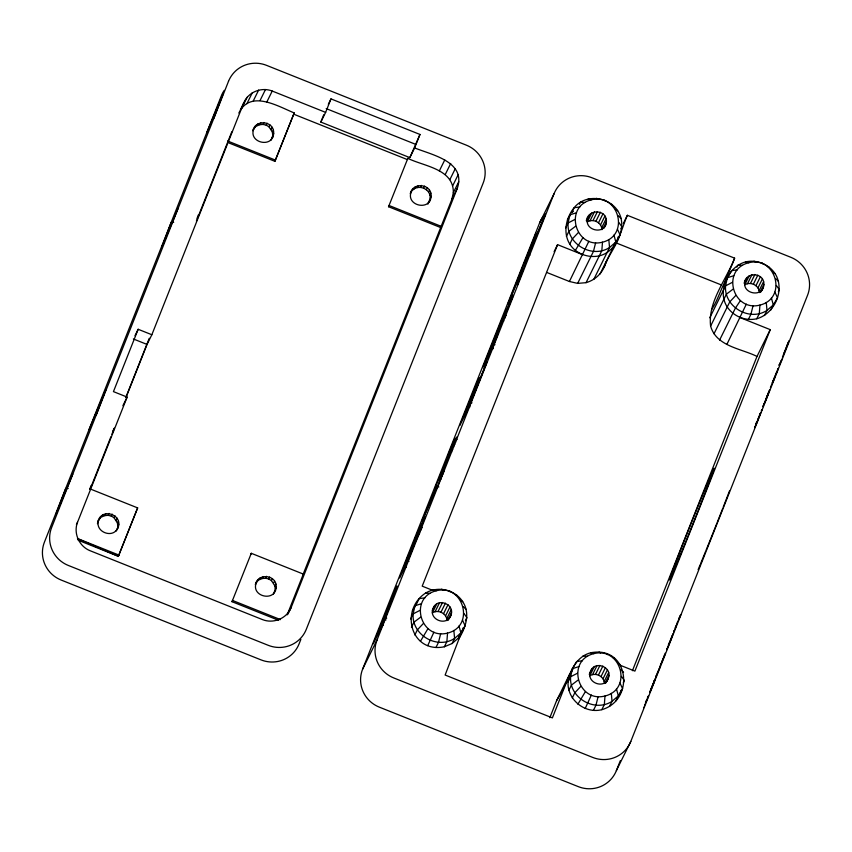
<?xml version="1.0" encoding="UTF-8"?>
<svg xmlns="http://www.w3.org/2000/svg" width="852" height="852" viewBox="0 0 852 852"><rect width="100%" height="100%" fill="white"/><g stroke="black" fill="none" stroke-linecap="round" stroke-linejoin="round"><path stroke-width="1.28" d="M447.534 633.1C420.249 640.161 408.47 597.603 436.362 590.745C463.648 583.684 475.437 626.252 447.534 633.1L446.874 641.663L444.35 646.785C410.76 653.601 399.599 610.011 425.499 593.141C437.8 585.59 454.893 589.605 462.721 601.682C470.592 613.61 465.586 628.084 458.589 639.085M602.481 242.192C575.196 249.253 563.417 206.685 591.309 199.826C618.595 192.776 630.384 235.333 602.481 242.192L601.821 250.754L586.048 282.672L577.656 283.386L569.424 281.501L546.707 272.427M604.995 696.009C577.709 703.06 565.92 660.502 593.812 653.644C621.108 646.593 632.887 689.151 604.995 696.009L604.334 704.572L601.8 709.684C584.834 714.051 566.899 699.46 568.071 681.898C570.425 669.534 577.507 656.136 590.67 652.792C629.064 645.209 635.475 700.003 601.8 709.684M759.941 305.091C732.656 312.151 720.867 269.594 748.759 262.736C776.055 255.675 787.834 298.232 759.941 305.091L759.281 313.653L756.746 318.776C745.575 321.289 733.615 316.497 727.235 306.986C716.926 291.022 729.269 273.364 734.616 258.145L627.36 215.3L623.334 223.458M414.626 147.928L419.972 134.456L330.981 98.896L325.634 112.379L272.235 91.047C261.362 86.712 248.07 92.123 243.683 103.06L151.848 334.74L138.162 329.277L113.444 391.622L127.14 397.085L77.521 522.287C73.229 533.267 79.161 546.345 90.035 550.701L262.554 619.628C273.428 623.962 286.719 618.552 291.107 607.614L457.268 188.388C466.545 161.635 431.868 154.926 414.626 147.928L409.833 157.631L320.842 122.07L323.76 114.722M97.458 523.724C99.918 504.799 127.768 515.865 116 531.137M98.864 519.731C93.731 531.712 113.529 539.646 118.034 527.388M117.075 529.316L118.716 524.289M253.811 128.822C248.049 142.838 272.885 148.61 273.662 133.37C274.578 120.963 255.408 118.747 252.863 130.75L255.44 126.096M270.947 140.229L273.662 133.37M256.314 582.64C250.563 596.656 275.388 602.417 276.176 587.188C277.092 574.77 257.911 572.555 255.366 584.568L257.943 579.903M276.176 587.188L273.449 594.036M428.812 202.105L427.853 204.033L431.123 196.28C432.07 183.968 412.815 181.487 410.313 193.649L411.26 191.721C405.509 205.747 430.335 211.509 431.123 196.28M250.701 554.503L251.287 553.299L303.323 574.088L302.726 575.292L451.858 199.347L453.328 192.701L458.749 181.742M450.846 615.474C455.618 604.356 437.236 596.986 433.05 608.371C428.29 619.489 446.672 626.859 450.846 615.474L449.739 617.721M569.871 673.772L552.384 717.885L445.127 675.04L463.392 627.445M627.36 215.3C620.82 230.019 617.743 251.361 599.297 255.877C590.894 257.623 582.193 255.611 575.388 250.392C561.958 239.625 564.035 219.933 574.152 207.696C587.326 191.274 616.209 198.09 621.055 218.453C625.251 236.441 609.808 250.957 604.324 266.814C600.916 274.589 594.206 280.361 586.048 282.672M587.997 217.452C582.651 230.477 605.708 235.823 606.432 221.69C606.997 208.996 587.923 208.761 586.336 220.817M617.562 240.008L618.339 236.526M608.307 678.384C613.067 667.265 594.685 659.885 590.511 671.269C585.739 682.388 604.121 689.769 608.307 678.384L606.645 681.749M620.075 693.826L620.842 690.344M740.122 317.604L770.24 329.639L757.002 356.434C740.952 348.383 716.34 346.466 710.611 326.103C707.682 301.725 726.255 279.839 734.616 258.145M745.457 280.361C740.1 293.376 763.158 298.732 763.893 284.589C764.67 272.725 746.469 271.17 744.339 282.598M659.523 667.904L659.118 669.044M440.676 633.686L438.492 642.376L435.958 647.499M595.623 242.777L593.439 251.468L577.656 283.386M598.125 696.595L595.942 705.286L593.407 710.398M753.072 305.676L750.889 314.367L748.354 319.489M775.458 375.53L772.434 382.686L772.87 381.462M788.047 342.728L785.906 348.809M788.931 340.747L782.424 357.212M778.206 368.447L777.525 370.375M527.612 254.503L507.952 304.089L522.521 269.637L517.345 285.058L528.506 255.43L545.472 214.097L530.839 248.656L536.078 233.129L527.75 254.13L529.667 255.323M666.658 649.671L668.213 646.05M654.645 680.301L653.793 682.569M762.955 406.553L763.328 405.488M761.358 411.122L761.794 409.812L761.411 410.579M650.044 691.473L649.703 692.516L654.57 680.354M755.085 426.32L754.659 427.608L755.82 425.031M768.142 393.922L768.451 392.996L762.945 406.649M674.038 630.661L673.549 632.035L674.134 630.768M96.169 415.137L105.808 389.62L89.109 429.408M651.141 688.746L650.853 689.662M655.305 678.788L653.399 683.602M672.175 636.252L673.069 633.75L672.718 634.431M772.349 382.708L772.807 381.504M650.364 690.621L650.779 689.556M671.589 637.626L670.907 639.383M763.69 404.551L764.223 403.486M764.542 402.463L764.819 401.75M767.865 394.657L767.056 396.744M768.206 393.922L769.633 390.014L768.919 391.537M760.793 412.602L758.887 417.384M668.437 645.06L668.831 644.069M675.295 627.519L675.679 626.539M759.398 416.085L760.485 413.007M773.201 380.588L773.637 379.481M775.927 374.347L777.035 371.387L775.863 373.943M777.067 371.568L775.81 374.742M651.269 688.288L651.865 686.797M668.415 645.028L669.065 643.356M652.92 684.816L653.846 682.558M670.449 640.555L671.493 638.01M766.523 398.097L767.556 395.594M125.798 397.469L149.26 338.276M89.662 489.25L91.121 485.565M126.224 397L147.055 344.442L151.848 334.74M197.057 218.314L198.505 214.64M90.951 487.131L110.92 436.757M111.889 434.296L114.328 428.151L112.624 431.591M196.407 221.073L231.808 131.772M229.039 143.008L274.908 161.326L294.206 112.943C277.901 106.234 250.137 89.396 238.848 113.05M78.171 540.232L118.353 556.292L137.651 507.898L89.726 488.76M274.908 161.326L294.206 112.943M278.679 620.331L232 601.682L251.287 553.299M440.569 227.516L388.544 206.727L407.842 158.344C423.795 166.332 453.85 168.813 453.328 192.701M409.833 157.631L419.972 134.456M287.156 614.867L303.323 574.088M300.873 639.373L299.095 643.867A29.49 29 26.3 0 1 261.031 659.885L61.131 580.031A29.49 29 26.3 0 1 44.432 542.128L221.286 95.956A29.49 29 26.3 0 1 224.257 90.365M362.59 669.235L539.572 223.011L554.013 193.809A29.49 28.989 26.3 0 1 592.087 177.802L790.858 257.304A29.532 29.032 26.3 0 1 807.568 295.218L630.81 741.41L616.369 770.623A29.49 28.989 26.3 0 1 578.306 786.641L379.278 707.128A29.49 28.989 26.3 0 1 362.59 669.235L377.031 640.022L554.013 193.809M436.799 486.119L421.889 521.254L438.152 484.852L444.243 469.473L442.539 471.252L457.226 436.757L454.308 439.792L447.843 455.767L449.76 453.413L434.85 488.537L436.799 486.119L438.855 486.939M408.768 554.279L399.716 577.986L408.406 559.508L425.35 516.291L417.725 532.255L401.761 572.661L418.407 533.65L409.226 553.8M582.672 254.695L557.57 244.673L422.209 586.155L432.965 590.457M604.324 266.814L606.773 260.637M549.828 717.725L556.622 700.568L572.395 668.65L576.655 661.503L582.353 660.779M632.429 670.705L757.002 356.434M770.24 329.639L634.889 671.12L620.426 665.348M616.369 770.623L620.288 760.729M656.732 674.507L655.678 677.17L658.553 670.545M659.863 666.605L660.971 663.825M664.113 655.891L665.178 653.196M676.722 623.888L677.5 621.928M780.326 362.505L779.197 365.359L781.998 359.129L780.879 361.376M677.851 621.566L680.737 614.675L678.735 618.722M648.574 695.85L647.094 699.194M659.033 669.448L660.247 666.392M664.837 654.794L660.715 664.603M765.575 399.833L766.012 398.736M774.17 378.139L774.649 376.935M669.289 642.887L669.768 641.694M758.344 418.854L759.121 416.884M766.779 397.543L764.244 403.891M644.602 705.222L645.007 704.21M652.068 686.382L652.824 684.486M652.185 686.659L653.154 684.316M670.662 640.108L668.713 644.975M490.933 347.946L485.906 360.439L500.199 325.507L490.933 347.946L492.988 348.766M381.366 624.367L377.67 633.537L390.717 601.746L381.366 624.367L383.421 625.187M779.133 365.199L779.655 363.91M758.131 418.641L759.047 416.362M774.383 378.32L775.064 376.627M758.355 418.715L756.15 424.019M676.062 625.943L676.552 624.74M669.97 641.758L668.469 645.433M675.615 627.157L676.275 625.506M651.961 687.298L650.875 690.024M467.929 406.063L463.637 416.671L479.112 377.617L459.846 425.521L469.047 406.958L487.024 361.61L473.946 393.88L471.444 398.938L479.239 378.959L467.929 406.063L469.984 406.883M766.417 397.724L766.789 396.798M757.62 420.654L756.352 423.763M670.204 640.608L670.599 639.639M645.39 703.241L646.743 699.971M775.086 375.838L775.501 374.837M206.589 133.018L223.288 93.241L213.799 118.449M178.249 208.048L161.582 247.772L171.199 222.319L173.67 222.415M72.793 474.106L56.126 513.831L65.742 488.377L68.213 488.473M759.505 415.105L760.112 413.635M675.338 627.743L675.657 626.934M653.164 683.645L653.473 682.878M773.765 379.843L770.41 387.404M674.528 629.82L675.029 628.606M645.56 702.74L646.572 700.152M501.743 320.107L482.764 367.606L492.041 348.841L498.335 332.983L494.927 339.831L499.038 329.468L513.255 295.346L501.743 320.107L503.798 320.927M667.691 647.445L668.17 646.306M776.587 372.026L777.077 370.876M767.141 395.946L767.716 394.561M767.971 393.784L768.493 392.538M654.219 680.94L655.071 678.916M759.43 415.414L760.303 413.401M670.95 638.787L671.514 637.456M672.026 636.05L672.42 635.134M784.053 353.122L785.448 349.884M661.493 662.611L663.974 656.658M657.212 673.41L658.639 670.141M667.308 648.361L666.658 649.756M653.995 681.632L654.368 680.791M588.881 241.233L569.424 281.501M433.934 632.141L427.725 645.614M746.341 304.132L726.873 344.4M591.394 695.051L585.175 708.513M777.482 369.928L778.196 368.405M643.537 707.82L643.888 707.043M240.434 109.642L243.683 103.06M241.744 108.172L247.165 97.213M246.899 103.71L252.32 92.74M134.967 335.741L138.162 329.277M253.214 101.047L258.635 90.088M260.084 100.461L265.494 89.503M266.814 102.006L272.235 91.047M254.482 128.024L257.837 124.009M256.889 125.936L259.839 124.69L260.787 122.763M122.88 405.712L127.14 397.085M259.839 124.69L263.034 124.424L263.992 122.496M263.034 124.424L266.186 125.137L267.134 123.21M272.715 135.298L272.395 132.124L268.966 126.788L269.914 124.861M271.106 129.195L272.054 127.267M76.435 524.47L77.521 522.287M272.395 132.124L273.343 130.196M272.022 138.407L272.981 136.48M97.916 521.658L100.493 517.004M99.535 518.932L102.89 514.917M101.942 516.845L104.892 515.609L105.84 513.681M104.892 515.609L108.087 515.332L109.045 513.405M108.087 515.332L111.239 516.056L112.187 514.129M117.768 526.216L117.448 523.043L114.019 517.697L114.967 515.769M116.16 520.103L117.107 518.176M117.448 523.043L118.396 521.115M328.318 104.285L330.981 98.896M320.842 122.07L325.634 112.379M137.651 507.898L118.353 556.292L77.479 538.698M407.842 158.344L407.245 159.548L293.61 114.147M388.544 206.727L389.14 205.524L441.166 226.312M412.89 188.995L411.942 190.923C417.81 183.468 431.016 188.771 430.164 198.207M414.338 188.835L415.297 186.907M417.288 187.6L418.236 185.672M420.494 187.323L421.442 185.395M423.636 188.047L424.594 186.119M426.415 189.687L427.363 187.76M428.556 192.094L429.504 190.166M439.334 170.922L444.755 159.963M429.845 195.033L430.803 193.106M429.483 201.306L430.43 199.379M232 601.682L232.596 600.479L280.5 619.617M445.287 174.447L450.708 163.488M449.877 179.612L455.287 168.653M452.646 185.896L458.057 174.937M256.995 581.831L260.35 577.816M259.391 579.743L262.341 578.508L263.289 576.58M451.858 199.347L457.268 188.388M262.341 578.508L265.547 578.231L266.495 576.303M265.547 578.231L268.689 578.955L269.637 577.028M275.217 589.115L274.898 585.942L271.469 580.595L272.416 578.678M273.609 583.013L274.557 581.085M274.898 585.942L275.856 584.014M287.859 614.186L291.107 607.614M565.568 228.08L568.092 222.968L569.892 214.842L576.357 212.808M554.109 251.66L557.57 244.673M579.435 204.278L580.446 202.222L584.994 202.488M566.399 236.398L568.934 231.275L575.569 226.259M569.786 244.087L572.31 238.965L578.338 232.543M586.74 220.53L589.509 214.928M591.735 212.989L587.305 221.957C593.13 218.144 601.938 222.638 601.906 229.678M575.388 250.392L582.928 237.708M590.042 220.806L594.472 211.828M593.013 220.551L597.454 211.584M595.931 221.222L600.372 212.255M598.519 222.755L602.95 213.777M600.5 224.981L604.941 216.014M601.704 227.708L606.145 218.74M416.671 603.727L419.205 598.605L424.892 597.87M603.109 228.411L606.432 221.69M410.621 618.999L413.145 613.877L414.945 605.751L421.41 603.717M604.132 227.931L605.793 224.566M411.452 627.306L413.987 622.194L420.622 617.168M414.839 634.996L417.363 629.873L423.391 623.462M593.769 279.424L609.542 247.506L615.836 242.043L620.096 234.896L617.434 229.22M432.347 610.32L434.563 605.836M620.884 228.815L621.896 226.77L618.903 222.564M436.788 603.898L432.358 612.876C438.184 609.063 446.991 613.557 446.959 620.586M600.064 273.961L615.836 242.043L613.951 235.067M420.441 641.3L427.981 628.616M435.095 611.715L439.525 602.747M438.066 611.47L442.507 602.492M440.985 612.141L445.426 603.163M443.572 613.664L448.003 604.686M445.553 615.9L449.994 606.922M446.757 618.627L451.187 609.649M448.163 619.329L451.485 612.599M448.237 620.256L449.345 618.009M444.35 646.785L452.071 643.537L454.595 638.414L460.889 632.951L465.149 625.805L462.487 620.128M465.426 620.746L466.949 617.679L463.957 613.483M452.071 643.537L458.365 638.073L460.889 632.951L459.004 625.975M711.569 309.659C722.198 293.908 724.583 267.911 745.617 261.883C756.789 259.37 768.749 264.163 775.128 273.673C785.288 289.872 774.681 313.728 756.746 318.776M709.769 317.785L725.553 285.867L727.342 277.741L733.817 275.707M736.884 267.177L737.896 265.132L742.443 265.387M710.611 326.103L726.383 294.185L733.029 289.158M713.997 333.782L729.77 301.864L735.798 295.452M744.19 283.428L746.959 277.827M749.196 275.888L744.754 284.866C750.58 281.053 759.388 285.548 759.356 292.577M719.599 340.086L735.372 308.168L740.388 300.607M747.492 283.705L751.933 274.738M750.474 283.46L754.904 274.482M753.392 284.121L757.822 275.153M755.969 285.654L760.41 276.676M757.961 287.891L762.391 278.913M759.153 290.617L763.594 281.639M561.457 692.261L573.545 667.787M760.005 292.438L763.893 284.589M568.071 681.898L570.595 676.776L572.395 668.65L578.87 666.626M760.634 292.247L761.741 290M761.592 290.83L763.254 287.465M568.902 690.216L571.436 685.093L578.082 680.077M572.288 697.894L574.823 692.782L580.851 686.361M764.468 315.528L766.992 310.405L773.297 304.941L777.546 297.795L774.894 292.119M778.334 291.714L779.346 289.669L776.364 285.473M589.243 674.347L592.012 668.735M594.249 666.797L589.808 675.774C595.633 671.962 604.441 676.456 604.409 683.496M770.762 310.064L773.297 304.941L771.411 297.966M577.901 704.199L585.441 691.526M592.545 674.624L596.986 665.646M595.527 674.369L599.957 665.391M598.445 675.04L602.875 666.062M601.022 676.563L605.463 667.595M603.014 678.799L607.444 669.832M604.206 681.525L608.647 672.558M605.058 683.357L608.946 675.498M605.687 683.155L606.794 680.918M609.521 706.436L612.045 701.324L618.35 695.85L622.599 688.704L619.947 683.027M623.387 682.633L624.399 680.578L621.417 676.381M615.815 700.972L618.35 695.85L616.465 688.874M647.413 698.033L648.415 696.009M567.357 219.954L570.403 214.853M412.411 610.873L416.064 604.739M458.365 638.073L462.615 630.927M724.818 282.864L731.602 270.595L737.299 269.86M556.622 700.568L560.882 693.422M573.417 211.253L571.617 212.808L574.152 207.696L579.839 206.961M574.887 219.454L568.092 222.968C566.42 243.906 591.98 258.976 609.542 247.506L608.807 239.529M732.347 282.363L725.553 285.867C723.88 306.816 749.441 321.875 766.992 310.405L766.257 302.439M419.94 610.373L413.145 613.877C411.473 634.825 437.033 649.884 454.595 638.414L453.86 630.448M577.4 673.272L570.595 676.776C568.934 697.724 594.494 712.783 612.045 701.324L611.31 693.347M425.499 593.141L430.047 593.397M582.949 656.04L587.497 656.306M610.863 204.32L612.066 204.459M768.323 267.219L769.516 267.368M455.916 595.228L457.119 595.378M613.376 658.127L614.569 658.276M588.168 198.974L591.309 199.826M745.617 261.883L748.759 262.736M433.221 589.893L436.362 590.745M590.67 652.792L593.812 653.644M326.188 108.598L415.18 144.148M615.346 242.596L721.367 284.951M527.75 254.13L529.806 254.95M227.58 140.985L275.505 160.123M504.043 314.739L506.099 315.56M503.575 315.815L505.619 316.635M503.031 317.061L505.087 317.881M492.925 343.888L494.98 344.719M491.146 347.51L493.191 348.33M491.008 347.776L493.063 348.596M469.931 402.016L471.987 402.836M454.83 438.737L456.885 439.568M454.702 438.918L456.757 439.738M454.308 439.792L456.363 440.612M453.647 441.347L455.703 442.167M452.774 443.445L454.83 444.265M451.752 445.979L453.796 446.799M450.612 448.802L452.668 449.622M449.707 451.07L451.762 451.89M133.37 338.968L147.055 344.442M441.879 470.996L443.935 471.816M441.368 472.221L443.423 473.041M440.772 473.68L442.827 474.5M440.111 475.299L442.167 476.119M439.408 477.045L441.464 477.865M438.855 478.441L440.91 479.261M436.107 485.374L438.162 486.194M420.142 526.76L422.198 527.58M419.674 527.75L421.729 528.57M419.301 528.559L421.357 529.38M418.854 529.582L420.909 530.402M418.332 530.817L420.387 531.637M417.725 532.255L419.78 533.075M417.033 533.906L419.088 534.726M416.266 535.77L418.311 536.59M415.414 537.825L417.469 538.645M406.883 560.584L408.939 561.404M404.37 566.229L406.415 567.049M384.678 617.327L386.723 618.147M383.975 619.074L386.031 619.894M381.43 624.218L383.485 625.038M77.553 538.539L118.95 555.078M772.902 272.374L775.128 273.673M615.453 209.475L617.668 210.763M617.956 663.293L620.181 664.581M460.506 600.383L462.721 601.682M266.186 125.137L268.966 126.788M268.689 578.955L271.469 580.595M111.239 516.056L114.019 517.697M754.009 261.17L755.628 262.15M596.549 198.26L598.179 199.251M599.062 652.078L600.681 653.058M441.602 589.179L443.232 590.159M775.682 278.668L778.515 281.352M618.222 215.769L621.055 218.453M620.735 669.576L623.568 672.271M463.275 606.677L466.108 609.361M762.242 263.055L762.37 263.694M604.792 200.156L604.909 200.795M607.295 653.963L607.423 654.602M449.845 591.064L449.962 591.703M539.572 223.011A29.49 28.989 26.3 0 1 543.278 216.408M729.482 490.933A60.46 0.905 -68.2 0 1 723.178 507.26M722.666 508.569A60.46 0.905 -68.2 0 1 717.16 522.542M716.692 523.735A60.46 0.905 -68.2 0 1 706.02 550.349M705.552 551.5A60.46 0.905 -68.2 0 1 700.695 563.417M700.248 564.514A60.46 0.905 -68.2 0 1 698.129 569.637M377.031 640.022A29.479 28.989 26.3 0 0 393.72 677.926L592.747 757.439A29.49 28.989 26.3 0 0 630.81 741.41M396.968 586.165L382.612 624.985L373.282 643.867L396.968 586.165M672.015 636.433L671.813 637.03L672.015 636.433M756.31 423.263L756.065 423.934L756.619 422.347L756.31 423.263M228.485 81.377L51.631 527.558A29.49 29 26.3 0 0 68.33 565.451L268.231 645.315A29.49 29 26.3 0 0 306.305 629.298L483.148 183.116A29.49 29 26.3 0 0 466.459 145.213L266.559 65.359A29.49 29 26.3 0 0 228.485 81.377M679.726 556.324A60.46 0.905 -68.2 0 0 714.168 468.28A60.46 0.905 -68.2 0 0 681.355 548.06A60.46 0.905 -68.2 0 0 679.726 556.324"/></g></svg>
